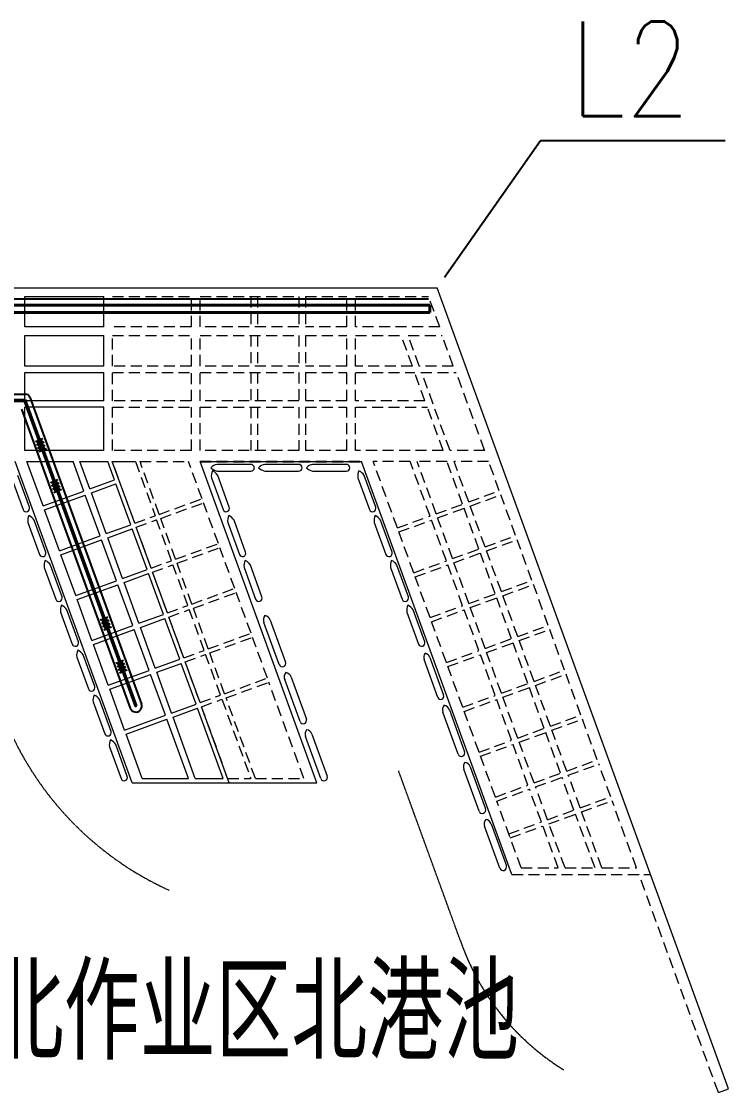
# Model space of a CAD drawing. Header units: millimetres. Extents: x 440090 to 511528, y 3875004 to 3899972.
# Drawn here: x 446695 to 449954, y 3895030 to 3899967 of the extents above; entities that cross this region are included whole.
import ezdxf

# ---------------------------------------------------------------- set-up
doc = ezdxf.new("R2010")
doc.units = ezdxf.units.MM
for name, pattern in [('CENTER2', [28.575, 19.05, -3.175, 3.175, -3.175]), ('CONTINOUS', [2000000.0, 1000000.0, 1000000.0]), ('DASHED', [19.05, 12.7, -6.35]), ('DASHED2', [0.375, 0.25, -0.125]), ('MITTE2', [1.125, 0.75, -0.125, 0.125, -0.125])]:
    doc.linetypes.add(name, pattern=pattern)
for name, color, linetype in [('0-2014成品1-陆域', 4, 'Continuous'), ('00港界标注', 1, 'Continuous'), ('00集疏运', 7, 'Continuous'), ('0_新建铁路', 5, 'Continuous'), ('FA3补充-北作业区规划', 7, 'Continuous'), ('工作层', 7, 'Continuous')]:
    doc.layers.add(name, color=color, linetype=linetype)
doc.layers.add('fa-钢厂作业区－考虑电厂', color=7, linetype='Continuous', lineweight=0)
doc.styles.add('R+HZ', font='romans1.shx', dxfattribs={"width": 0.8, "bigfont": 'hztxt.shx'})

msp = doc.modelspace()

# ---------------------------------------------------------------- linework, layer by layer
at = {"layer": '0-2014成品1-陆域', "color": 0}
for p, q in [((444618.656, 3898248.92), (446714.382, 3898249.014)), ((446733.188, 3898235.855), (447248.323, 3896820.724)), ((446694.861, 3898180.353), (447196.641, 3896801.911))]:
    msp.add_line(p, q, dxfattribs=at)
at = {"layer": '0-2014成品1-陆域'}
for p, q in [((444337.324, 3898225.011), (446711.595, 3898225.011)), ((445678.632, 3898217.511), (446706.876, 3898217.511)), ((446706.876, 3898217.511), (447219.132, 3896810.098)), ((446711.595, 3898225.011), (447225.71, 3896812.493)), ((447219.132, 3896810.098), (447225.71, 3896812.493))]:
    msp.add_line(p, q, dxfattribs=at)
at = {"layer": '0-2014成品1-陆域', "color": 8}
for p, q in [((446793.768, 3898043.125), (446779.673, 3898037.994)), ((446759, 3898030.469), (446773.095, 3898035.6)), ((446764.02, 3898015.27), (446778.115, 3898020.4)), ((446765.982, 3898024.498), (446775.379, 3898027.918)), ((446769.492, 3898000.235), (446783.587, 3898005.365)), ((446771.454, 3898009.463), (446780.851, 3898012.883)), ((446774.964, 3897985.201), (446789.059, 3897990.33)), ((446776.926, 3897994.428), (446786.323, 3897997.848)), ((446791.808, 3898033.898), (446782.411, 3898030.478)), ((446799.243, 3898028.09), (446785.147, 3898022.96)), ((446797.28, 3898018.863), (446787.883, 3898015.442)), ((446804.715, 3898013.055), (446790.619, 3898007.925)), ((446802.753, 3898003.828), (446793.356, 3898000.407)), ((446810.187, 3897998.021), (446796.092, 3897992.89)), ((446828.28, 3897841.611), (446842.375, 3897846.742)), ((446835.262, 3897835.64), (446844.659, 3897839.06)), ((446863.048, 3897854.267), (446848.953, 3897849.136)), ((446861.088, 3897845.04), (446851.691, 3897841.62)), ((446868.523, 3897839.232), (446854.427, 3897834.102)), ((446833.299, 3897826.412), (446847.395, 3897831.543)), ((446838.772, 3897811.377), (446852.867, 3897816.507)), ((446840.734, 3897820.605), (446850.131, 3897824.025)), ((446844.244, 3897796.343), (446858.339, 3897801.472)), ((446846.206, 3897805.57), (446855.603, 3897808.99)), ((446866.56, 3897830.005), (446857.163, 3897826.585)), ((446873.995, 3897824.197), (446859.899, 3897819.067)), ((446872.032, 3897814.97), (446862.636, 3897811.549)), ((446879.467, 3897809.163), (446865.372, 3897804.032)), ((447058.294, 3897208.276), (447072.389, 3897213.407)), ((447063.313, 3897193.078), (447077.409, 3897198.208)), ((447065.276, 3897202.305), (447074.673, 3897205.725)), ((447093.062, 3897220.933), (447078.967, 3897215.802)), ((447091.102, 3897211.705), (447081.705, 3897208.285)), ((447098.536, 3897205.898), (447084.441, 3897200.767)), ((447068.786, 3897178.042), (447082.881, 3897183.173)), ((447070.748, 3897187.27), (447080.145, 3897190.69)), ((447074.258, 3897163.008), (447088.353, 3897168.138)), ((447076.22, 3897172.235), (447085.617, 3897175.655)), ((447096.574, 3897196.67), (447087.177, 3897193.25)), ((447104.009, 3897190.863), (447089.913, 3897185.732)), ((447102.046, 3897181.635), (447092.649, 3897178.215)), ((447109.481, 3897175.828), (447095.385, 3897170.697)), ((447130.717, 3897009.322), (447144.812, 3897014.453)), ((447137.699, 3897003.351), (447147.096, 3897006.771)), ((447165.485, 3897021.978), (447151.39, 3897016.847)), ((447163.525, 3897012.751), (447154.128, 3897009.33)), ((447170.96, 3897006.943), (447156.864, 3897001.813)), ((447135.736, 3896994.123), (447149.832, 3896999.253)), ((447141.209, 3896979.088), (447155.304, 3896984.218)), ((447143.171, 3896988.316), (447152.568, 3896991.736)), ((447146.681, 3896964.054), (447160.776, 3896969.183)), ((447148.643, 3896973.281), (447158.04, 3896976.701)), ((447168.997, 3896997.716), (447159.6, 3896994.295)), ((447176.432, 3896991.908), (447162.336, 3896986.778)), ((447174.469, 3896982.68), (447165.073, 3896979.26)), ((447181.904, 3896976.874), (447167.809, 3896971.743))]:
    msp.add_line(p, q, dxfattribs=at)
at = {"layer": '0-2014成品1-陆域', "color": 0}
for centre, radius, start, end in [((446714.383, 3898229.014), 20, 20.002468, 90.002554), ((447222.47, 3896811.318), 27.5, 200.002468, 20.002468), ((447222.482, 3896811.318), 27.5, 200.002468, 20.002468)]:
    msp.add_arc(centre, radius, start, end, dxfattribs=at)
at = {"layer": '00港界标注', "color": 1}
for p, q in [((448645.313, 3898789.011), (449087.205, 3899418.81)), ((449087.205, 3899418.81), (449937.943, 3899418.81))]:
    msp.add_line(p, q, dxfattribs=at)
at = {"layer": '0_新建铁路', "color": 7}
msp.add_line((445440.567, 3898689.346), (448571.652, 3898689.393), dxfattribs=at)
at = {"layer": 'fa-钢厂作业区－考虑电厂'}
for p, q in [((444360.628, 3898739.011), (448610.303, 3898739.011)), ((449954.062, 3895047.063), (448610.303, 3898739.011)), ((449954.062, 3895047.063), (448610.303, 3898739.011)), ((446710.868, 3898379.012), (446710.868, 3898519.012)), ((446710.868, 3898519.012), (447074.142, 3898519.012)), ((446710.868, 3898379.012), (446710.868, 3898519.012)), ((447074.142, 3898379.012), (447074.142, 3898519.012)), ((446710.868, 3898379.012), (446710.868, 3898399.012)), ((447074.142, 3898379.012), (446710.868, 3898379.012)), ((446710.868, 3898219.012), (446710.868, 3898349.012)), ((446710.868, 3898349.012), (447074.142, 3898349.012)), ((446710.868, 3898219.012), (446710.868, 3898349.012)), ((447074.142, 3898219.012), (447074.142, 3898349.012)), ((446710.868, 3898219.012), (446710.868, 3898239.012)), ((447074.142, 3898219.012), (446710.868, 3898219.012)), ((446710.868, 3897989.012), (446710.868, 3898189.012)), ((447074.142, 3898189.012), (446710.868, 3898189.012)), ((446710.868, 3897989.012), (446710.868, 3898189.012)), ((447074.142, 3897989.012), (447074.142, 3898189.012)), ((447074.142, 3897989.012), (446710.868, 3897989.012)), ((447205.689, 3896458.168), (446666.706, 3897939.012)), ((446794.366, 3897734.457), (446719.915, 3897939.012)), ((446719.915, 3897939.012), (446932.75, 3897939.012)), ((446982.305, 3897802.861), (446932.75, 3897939.012)), ((447010.495, 3897813.122), (446964.675, 3897939.012)), ((446964.675, 3897939.012), (447092.377, 3897939.012)), ((447123.259, 3897854.164), (447092.377, 3897939.012)), ((447123.259, 3897854.164), (447092.377, 3897939.012)), ((447217.297, 3897654.272), (447113.66, 3897939.012)), ((447113.66, 3897939.012), (447220.078, 3897939.012)), ((448057.031, 3896458.168), (447518.048, 3897939.012)), ((447518.048, 3897939.012), (448262.972, 3897939.012)), ((448955.864, 3896035.306), (448262.972, 3897939.012)), ((447752.631, 3897925.619), (447596.364, 3897925.619)), ((447596.364, 3897894.785), (447752.631, 3897894.785)), ((447972.631, 3897925.619), (447816.364, 3897925.619)), ((447816.364, 3897894.785), (447972.631, 3897894.785)), ((448192.631, 3897925.619), (448036.364, 3897925.619)), ((448036.364, 3897894.785), (448192.631, 3897894.785)), ((446649.072, 3897864.277), (446702.518, 3897717.434)), ((446731.493, 3897727.98), (446678.046, 3897874.823)), ((447010.495, 3897813.122), (447123.259, 3897854.164)), ((447570.5, 3897864.277), (447623.946, 3897717.434)), ((447652.921, 3897727.98), (447599.474, 3897874.823)), ((448245.339, 3897864.277), (448298.785, 3897717.434)), ((448327.759, 3897727.98), (448274.313, 3897874.823)), ((446794.366, 3897734.457), (446982.305, 3897802.861)), ((447017.336, 3897794.328), (447130.099, 3897835.37)), ((447085.74, 3897606.39), (447017.336, 3897794.328)), ((447198.503, 3897647.432), (447130.099, 3897835.37)), ((447198.503, 3897647.432), (447130.099, 3897835.37)), ((446801.207, 3897715.663), (446989.145, 3897784.067)), ((447057.549, 3897596.129), (446989.145, 3897784.067)), ((446869.611, 3897527.725), (446801.207, 3897715.663)), ((446724.316, 3897657.544), (446777.763, 3897510.701)), ((446806.737, 3897521.247), (446753.291, 3897668.09)), ((447085.74, 3897606.39), (447198.503, 3897647.432)), ((447645.744, 3897657.544), (447699.191, 3897510.701)), ((447728.165, 3897521.247), (447674.719, 3897668.09)), ((448320.583, 3897657.544), (448374.029, 3897510.701)), ((448403.004, 3897521.247), (448349.558, 3897668.09)), ((446869.611, 3897527.725), (447057.549, 3897596.129)), ((447092.58, 3897587.596), (447205.343, 3897628.638)), ((447273.747, 3897440.7), (447205.343, 3897628.638)), ((447273.747, 3897440.7), (447205.343, 3897628.638)), ((447292.541, 3897447.54), (447224.137, 3897635.478)), ((446876.451, 3897508.931), (447064.39, 3897577.335)), ((447132.794, 3897389.397), (447064.39, 3897577.335)), ((447160.984, 3897399.657), (447092.58, 3897587.596)), ((446944.855, 3897320.993), (446876.451, 3897508.931)), ((446799.561, 3897450.812), (446853.007, 3897303.969)), ((446881.982, 3897314.515), (446828.535, 3897461.358)), ((447720.989, 3897450.812), (447774.435, 3897303.969)), ((447803.41, 3897314.515), (447749.963, 3897461.358)), ((448395.827, 3897450.812), (448449.274, 3897303.969)), ((448478.248, 3897314.515), (448424.802, 3897461.358)), ((447160.984, 3897399.657), (447273.747, 3897440.7)), ((447167.825, 3897380.863), (447280.588, 3897421.906)), ((447348.992, 3897233.967), (447280.588, 3897421.906)), ((447348.992, 3897233.967), (447280.588, 3897421.906)), ((447367.786, 3897240.808), (447299.382, 3897428.746)), ((446944.855, 3897320.993), (447132.794, 3897389.397)), ((446951.695, 3897302.199), (447139.634, 3897370.603)), ((447208.038, 3897182.664), (447139.634, 3897370.603)), ((447236.229, 3897192.925), (447167.825, 3897380.863)), ((447020.099, 3897114.26), (446951.695, 3897302.199)), ((446957.226, 3897107.783), (446903.78, 3897254.625)), ((448553.493, 3897107.783), (448500.046, 3897254.625)), ((446874.805, 3897244.08), (446928.252, 3897097.237)), ((447236.229, 3897192.925), (447348.992, 3897233.967)), ((447243.069, 3897174.131), (447355.832, 3897215.173)), ((447424.236, 3897027.235), (447355.832, 3897215.173)), ((447424.236, 3897027.235), (447355.832, 3897215.173)), ((447443.03, 3897034.075), (447374.626, 3897222.014)), ((447882.926, 3897003.187), (447812.393, 3897196.976)), ((447841.863, 3897207.681), (447912.396, 3897013.892)), ((448471.072, 3897244.08), (448524.518, 3897097.237)), ((447020.099, 3897114.26), (447208.038, 3897182.664)), ((447026.94, 3897095.466), (447214.878, 3897163.87)), ((447283.282, 3896975.932), (447214.878, 3897163.87)), ((447311.473, 3896986.192), (447243.069, 3897174.131)), ((447095.344, 3896907.528), (447026.94, 3897095.466)), ((446950.05, 3897037.347), (447003.496, 3896890.504)), ((447032.471, 3896901.05), (446979.024, 3897047.893)), ((447311.473, 3896986.192), (447424.236, 3897027.235)), ((447318.314, 3896967.399), (447431.077, 3897008.441)), ((447499.481, 3896820.502), (447431.077, 3897008.441)), ((447499.481, 3896820.502), (447431.077, 3897008.441)), ((447518.275, 3896827.343), (447449.871, 3897015.281)), ((448614.183, 3896851.773), (448550.703, 3897026.183)), ((448577.226, 3897035.818), (448640.706, 3896861.408)), ((447095.344, 3896907.528), (447283.282, 3896975.932)), ((447102.184, 3896888.734), (447290.123, 3896957.138)), ((447358.527, 3896769.199), (447290.123, 3896957.138)), ((447386.718, 3896779.46), (447318.314, 3896967.399)), ((447979.006, 3896740.197), (447908.473, 3896933.986)), ((447937.942, 3896944.691), (448008.476, 3896750.902)), ((447170.588, 3896700.795), (447102.184, 3896888.734)), ((447025.294, 3896830.615), (447078.74, 3896683.772)), ((447107.715, 3896694.318), (447054.269, 3896841.161)), ((447386.718, 3896779.46), (447499.481, 3896820.502)), ((447652.643, 3896458.168), (447525.115, 3896808.549)), ((447170.588, 3896700.795), (447358.527, 3896769.199)), ((447393.558, 3896760.666), (447506.321, 3896801.709)), ((447496.379, 3896478.168), (447393.558, 3896760.666)), ((447624.08, 3896478.168), (447506.321, 3896801.709)), ((448708.254, 3896589.722), (448637.721, 3896783.511)), ((448667.19, 3896794.216), (448737.724, 3896600.427)), ((447177.429, 3896682.002), (447365.367, 3896750.406)), ((447464.454, 3896478.168), (447365.367, 3896750.406)), ((447251.618, 3896478.168), (447177.429, 3896682.002)), ((448075.085, 3896477.207), (448004.552, 3896670.996)), ((448034.022, 3896681.702), (448104.555, 3896487.913)), ((447100.539, 3896623.883), (447153.985, 3896477.04)), ((447182.959, 3896487.585), (447129.513, 3896634.428)), ((448804.333, 3896326.732), (448733.8, 3896520.521)), ((448763.27, 3896531.227), (448833.803, 3896337.438)), ((447205.689, 3896458.168), (448057.031, 3896458.168)), ((447251.618, 3896478.168), (447464.454, 3896478.168)), ((447496.379, 3896478.168), (447624.08, 3896478.168)), ((448859.349, 3896268.237), (448929.883, 3896074.448)), ((448900.413, 3896063.743), (448829.88, 3896257.532)), ((449907.077, 3895029.962), (449954.062, 3895047.063)), ((449907.077, 3895029.962), (449954.062, 3895047.063))]:
    msp.add_line(p, q, dxfattribs=at)
at = {"layer": 'fa-钢厂作业区－考虑电厂', "linetype": 'CONTINOUS', "ltscale": 4}
for p, q in [((446710.868, 3898559.012), (446710.868, 3898699.012)), ((446710.868, 3898699.012), (447074.142, 3898699.012)), ((446710.868, 3898559.012), (446710.868, 3898699.012)), ((447074.142, 3898559.012), (447074.142, 3898699.012)), ((447074.142, 3898559.012), (447074.142, 3898699.012)), ((446710.868, 3898559.012), (446710.868, 3898579.012)), ((447074.142, 3898559.012), (446710.868, 3898559.012))]:
    msp.add_line(p, q, dxfattribs=at)
at = {"layer": 'fa-钢厂作业区－考虑电厂', "linetype": 'DASHED', "ltscale": 4}
for p, q in [((447114.142, 3898699.012), (447478.048, 3898699.012)), ((447478.048, 3898559.012), (447478.048, 3898699.012)), ((447518.048, 3898699.012), (447973.706, 3898699.012)), ((447518.048, 3898559.012), (447518.048, 3898699.012)), ((447752.519, 3898699.012), (447752.519, 3898559.012)), ((447782.519, 3898699.012), (447782.519, 3898559.012)), ((447973.706, 3898699.012), (447973.706, 3898559.012)), ((448003.706, 3898699.012), (448194.892, 3898699.012)), ((448003.706, 3898699.012), (448003.706, 3898559.012)), ((448194.893, 3898559.012), (448194.892, 3898699.012)), ((448234.892, 3898699.012), (448571.652, 3898699.013)), ((448234.893, 3898559.012), (448234.892, 3898699.012)), ((448622.608, 3898559.013), (448571.652, 3898699.013)), ((447478.048, 3898559.012), (447114.142, 3898559.012)), ((447973.706, 3898559.012), (447518.048, 3898559.012)), ((448194.893, 3898559.012), (448003.706, 3898559.012)), ((448622.608, 3898559.013), (448234.893, 3898559.012)), ((447074.142, 3898379.012), (447074.142, 3898519.012)), ((447114.142, 3898519.012), (447478.048, 3898519.012)), ((447114.142, 3898379.012), (447114.142, 3898519.012)), ((447478.048, 3898379.012), (447478.048, 3898519.012)), ((447518.048, 3898519.012), (447973.706, 3898519.012)), ((447518.048, 3898379.012), (447518.048, 3898519.012)), ((447752.519, 3898519.012), (447752.519, 3898379.012)), ((447782.519, 3898519.012), (447782.519, 3898379.012)), ((447973.706, 3898519.012), (447973.706, 3898379.012)), ((448003.706, 3898519.012), (448194.893, 3898519.012)), ((448003.706, 3898519.012), (448003.706, 3898379.012)), ((448194.893, 3898379.012), (448194.893, 3898519.012)), ((448234.893, 3898519.012), (448445.615, 3898519.012)), ((448234.893, 3898379.012), (448234.893, 3898519.012)), ((448496.571, 3898379.013), (448445.615, 3898519.012)), ((448477.54, 3898519.013), (448633.527, 3898519.013)), ((448528.496, 3898379.013), (448477.54, 3898519.013)), ((448684.483, 3898379.013), (448633.527, 3898519.013)), ((447074.142, 3898219.012), (447074.142, 3898349.012)), ((447478.048, 3898379.012), (447114.142, 3898379.012)), ((447114.142, 3898349.012), (447478.048, 3898349.012)), ((447114.142, 3898219.012), (447114.142, 3898349.012)), ((447478.048, 3898219.012), (447478.048, 3898349.012)), ((447973.706, 3898379.012), (447518.048, 3898379.012)), ((447518.048, 3898349.012), (447973.706, 3898349.012)), ((447518.048, 3898219.012), (447518.048, 3898349.012)), ((447752.519, 3898349.012), (447752.519, 3898219.012)), ((447782.519, 3898349.012), (447782.519, 3898219.012)), ((447973.706, 3898349.012), (447973.706, 3898219.012)), ((448194.893, 3898379.012), (448003.706, 3898379.012)), ((448003.706, 3898349.012), (448194.893, 3898349.012)), ((448003.706, 3898349.012), (448003.706, 3898219.012)), ((448194.893, 3898219.012), (448194.893, 3898349.012)), ((448496.571, 3898379.013), (448234.893, 3898379.012)), ((448234.893, 3898349.012), (448507.49, 3898349.013)), ((448234.893, 3898219.012), (448234.893, 3898349.012)), ((448554.806, 3898219.013), (448507.49, 3898349.013)), ((448684.483, 3898379.013), (448528.496, 3898379.013)), ((448535.776, 3898349.013), (448699.042, 3898349.013)), ((448670.445, 3897989.012), (448539.415, 3898349.013)), ((448829.095, 3897991.694), (448699.042, 3898349.013)), ((447074.142, 3897989.012), (447074.142, 3898189.012)), ((447478.048, 3898219.012), (447114.142, 3898219.012)), ((447114.142, 3898189.012), (447478.048, 3898189.012)), ((447114.142, 3897989.012), (447114.142, 3898189.012)), ((447478.048, 3897989.012), (447478.048, 3898189.012)), ((447973.706, 3898219.012), (447518.048, 3898219.012)), ((447518.048, 3898189.012), (447973.706, 3898189.012)), ((447518.048, 3897989.012), (447518.048, 3898189.012)), ((447752.519, 3898189.012), (447752.519, 3897989.012)), ((447782.519, 3898189.012), (447782.519, 3897989.012)), ((447973.706, 3898189.012), (447973.706, 3897989.012)), ((448194.893, 3898219.012), (448003.706, 3898219.012)), ((448003.706, 3898189.012), (448194.893, 3898189.012)), ((448003.706, 3898189.012), (448003.706, 3897989.012)), ((448194.893, 3897989.012), (448194.893, 3898189.012)), ((448554.806, 3898219.013), (448234.893, 3898219.012)), ((448234.893, 3898189.012), (448565.725, 3898189.013)), ((448234.893, 3897989.012), (448234.893, 3898189.012)), ((448638.519, 3897989.012), (448565.725, 3898189.013)), ((447478.048, 3897989.012), (447114.142, 3897989.012)), ((447973.706, 3897989.012), (447518.048, 3897989.012)), ((448194.893, 3897989.012), (448003.706, 3897989.012)), ((448638.519, 3897989.012), (448234.893, 3897989.012)), ((448830.071, 3897989.012), (448670.445, 3897989.012)), ((448830.071, 3897989.012), (448829.095, 3897991.694)), ((447142.052, 3897861.005), (447113.66, 3897939.012)), ((447220.078, 3897939.012), (447311.266, 3897688.474)), ((447330.06, 3897695.315), (447241.362, 3897939.012)), ((447241.362, 3897939.012), (447464.839, 3897939.012)), ((447527.395, 3897767.139), (447464.839, 3897939.012)), ((448486.449, 3897939.012), (448316.181, 3897939.012)), ((448427.653, 3897632.745), (448316.181, 3897939.012)), ((448578.004, 3897687.468), (448486.449, 3897939.012)), ((448656.718, 3897939.012), (448518.375, 3897939.012)), ((448606.195, 3897697.729), (448518.375, 3897939.012)), ((448728.355, 3897742.192), (448656.718, 3897939.012)), ((448848.27, 3897939.012), (448688.643, 3897939.012)), ((448756.545, 3897752.452), (448688.643, 3897939.012)), ((448897.499, 3897803.755), (448848.27, 3897939.012)), ((447217.297, 3897654.272), (447148.893, 3897842.211)), ((448756.545, 3897752.452), (448897.499, 3897803.755)), ((447330.06, 3897695.315), (447527.395, 3897767.139)), ((447336.9, 3897676.521), (447534.236, 3897748.345)), ((447602.64, 3897560.407), (447534.236, 3897748.345)), ((448606.195, 3897697.729), (448728.355, 3897742.192)), ((448763.386, 3897733.658), (448904.34, 3897784.961)), ((448972.744, 3897597.023), (448904.34, 3897784.961)), ((448613.035, 3897678.935), (448735.195, 3897723.398)), ((448803.599, 3897535.459), (448735.195, 3897723.398)), ((448831.79, 3897545.72), (448763.386, 3897733.658)), ((447217.297, 3897654.272), (447311.266, 3897688.474)), ((447224.137, 3897635.478), (447318.107, 3897669.681)), ((447386.511, 3897481.742), (447318.107, 3897669.681)), ((447405.304, 3897488.582), (447336.9, 3897676.521)), ((448427.653, 3897632.745), (448578.004, 3897687.468)), ((448434.493, 3897613.951), (448584.844, 3897668.674)), ((448653.248, 3897480.736), (448584.844, 3897668.674)), ((448681.439, 3897490.997), (448613.035, 3897678.935)), ((447292.541, 3897447.54), (447224.137, 3897635.478)), ((448502.897, 3897426.013), (448434.493, 3897613.951)), ((448831.79, 3897545.72), (448972.744, 3897597.023)), ((447405.304, 3897488.582), (447602.64, 3897560.407)), ((448838.63, 3897526.926), (448979.584, 3897578.229)), ((449047.988, 3897390.29), (448979.584, 3897578.229)), ((447412.145, 3897469.789), (447609.48, 3897541.613)), ((447677.884, 3897353.674), (447609.48, 3897541.613)), ((448681.439, 3897490.997), (448803.599, 3897535.459)), ((448688.279, 3897472.203), (448810.439, 3897516.665)), ((448878.844, 3897328.727), (448810.439, 3897516.665)), ((448907.034, 3897338.987), (448838.63, 3897526.926)), ((447292.541, 3897447.54), (447386.511, 3897481.742)), ((447299.382, 3897428.746), (447393.351, 3897462.948)), ((447461.755, 3897275.01), (447393.351, 3897462.948)), ((447480.549, 3897281.85), (447412.145, 3897469.789)), ((448502.897, 3897426.013), (448653.248, 3897480.736)), ((448509.738, 3897407.219), (448660.089, 3897461.942)), ((448728.493, 3897274.004), (448660.089, 3897461.942)), ((448756.683, 3897284.264), (448688.279, 3897472.203)), ((447367.786, 3897240.808), (447299.382, 3897428.746)), ((448578.142, 3897219.28), (448509.738, 3897407.219)), ((447480.549, 3897281.85), (447677.884, 3897353.674)), ((448907.034, 3897338.987), (449047.988, 3897390.29)), ((448913.875, 3897320.194), (449054.829, 3897371.497)), ((449123.233, 3897183.558), (449054.829, 3897371.497)), ((447487.389, 3897263.056), (447684.725, 3897334.88)), ((447753.129, 3897146.942), (447684.725, 3897334.88)), ((448756.683, 3897284.264), (448878.844, 3897328.727)), ((448763.524, 3897265.47), (448885.684, 3897309.933)), ((448954.088, 3897121.994), (448885.684, 3897309.933)), ((448982.279, 3897132.255), (448913.875, 3897320.194)), ((447367.786, 3897240.808), (447461.755, 3897275.01)), ((447374.626, 3897222.014), (447468.595, 3897256.216)), ((447536.999, 3897068.277), (447468.595, 3897256.216)), ((447555.793, 3897075.118), (447487.389, 3897263.056)), ((448578.142, 3897219.28), (448728.493, 3897274.004)), ((448584.982, 3897200.486), (448735.333, 3897255.21)), ((448803.737, 3897067.271), (448735.333, 3897255.21)), ((448831.928, 3897077.532), (448763.524, 3897265.47)), ((447443.03, 3897034.075), (447374.626, 3897222.014)), ((448653.386, 3897012.548), (448584.982, 3897200.486)), ((448982.279, 3897132.255), (449123.233, 3897183.558)), ((448989.119, 3897113.461), (449130.073, 3897164.764)), ((449198.477, 3896976.826), (449130.073, 3897164.764)), ((447555.793, 3897075.118), (447753.129, 3897146.942)), ((447562.634, 3897056.324), (447759.969, 3897128.148)), ((447828.373, 3896940.209), (447759.969, 3897128.148)), ((448831.928, 3897077.532), (448954.088, 3897121.994)), ((448838.768, 3897058.738), (448960.928, 3897103.201)), ((449029.332, 3896915.262), (448960.928, 3897103.201)), ((449057.523, 3896925.523), (448989.119, 3897113.461)), ((447443.03, 3897034.075), (447536.999, 3897068.277)), ((447449.871, 3897015.281), (447543.84, 3897049.483)), ((447612.244, 3896861.545), (447543.84, 3897049.483)), ((447631.038, 3896868.385), (447562.634, 3897056.324)), ((448653.386, 3897012.548), (448803.737, 3897067.271)), ((448907.172, 3896870.799), (448838.768, 3897058.738)), ((447518.275, 3896827.343), (447449.871, 3897015.281)), ((448660.227, 3896993.754), (448810.578, 3897048.477)), ((448878.982, 3896860.539), (448810.578, 3897048.477)), ((448728.631, 3896805.816), (448660.227, 3896993.754)), ((449057.523, 3896925.523), (449198.477, 3896976.826)), ((449064.364, 3896906.729), (449205.317, 3896958.032)), ((449273.721, 3896770.093), (449205.317, 3896958.032)), ((447631.038, 3896868.385), (447828.373, 3896940.209)), ((447637.878, 3896849.591), (447835.214, 3896921.416)), ((447996.542, 3896478.168), (447835.214, 3896921.416)), ((448907.172, 3896870.799), (449029.332, 3896915.262)), ((449132.768, 3896718.79), (449064.364, 3896906.729)), ((447518.275, 3896827.343), (447612.244, 3896861.545)), ((448728.631, 3896805.816), (448878.982, 3896860.539)), ((448914.013, 3896852.006), (449036.173, 3896896.468)), ((448982.417, 3896664.067), (448914.013, 3896852.006)), ((449104.577, 3896708.53), (449036.173, 3896896.468)), ((447525.115, 3896808.549), (447619.084, 3896842.751)), ((447645.364, 3896478.168), (447525.115, 3896808.549)), ((447619.084, 3896842.751), (447751.782, 3896478.168)), ((447773.065, 3896478.168), (447637.878, 3896849.591)), ((448735.471, 3896787.022), (448885.822, 3896841.745)), ((448954.226, 3896653.806), (448885.822, 3896841.745)), ((448803.875, 3896599.083), (448735.471, 3896787.022)), ((449132.768, 3896718.79), (449273.721, 3896770.093)), ((448982.417, 3896664.067), (449104.577, 3896708.53)), ((449139.608, 3896699.996), (449280.562, 3896751.299)), ((449348.966, 3896563.361), (449280.562, 3896751.299)), ((448989.257, 3896645.273), (449111.417, 3896689.736)), ((449179.821, 3896501.797), (449111.417, 3896689.736)), ((449208.012, 3896512.058), (449139.608, 3896699.996)), ((448803.875, 3896599.083), (448954.226, 3896653.806)), ((448810.716, 3896580.289), (448961.066, 3896635.013)), ((449029.47, 3896447.074), (448961.066, 3896635.013)), ((449057.661, 3896457.335), (448989.257, 3896645.273)), ((448879.12, 3896392.351), (448810.716, 3896580.289)), ((449208.012, 3896512.058), (449348.966, 3896563.361)), ((449214.852, 3896493.264), (449355.806, 3896544.567)), ((449410.725, 3896393.681), (449355.806, 3896544.567)), ((447645.364, 3896478.168), (447751.782, 3896478.168)), ((447773.065, 3896478.168), (447996.542, 3896478.168)), ((449057.661, 3896457.335), (449179.821, 3896501.797)), ((449064.502, 3896438.541), (449186.662, 3896483.003)), ((449241.58, 3896332.117), (449186.662, 3896483.003)), ((449269.771, 3896342.378), (449214.852, 3896493.264)), ((448879.12, 3896392.351), (449029.47, 3896447.074)), ((448885.96, 3896373.557), (449036.311, 3896428.28)), ((449091.229, 3896277.394), (449036.311, 3896428.28)), ((449119.42, 3896287.654), (449064.502, 3896438.541)), ((448998.154, 3896065.306), (448885.96, 3896373.557)), ((449269.771, 3896342.378), (449410.725, 3896393.681)), ((449276.611, 3896323.584), (449417.565, 3896374.887)), ((449530.243, 3896065.306), (449417.565, 3896374.887)), ((449119.42, 3896287.654), (449241.58, 3896332.117)), ((449119.42, 3896287.654), (449241.58, 3896332.117)), ((449126.26, 3896268.86), (449248.42, 3896313.323)), ((449338.691, 3896065.306), (449248.42, 3896313.323)), ((449370.616, 3896065.306), (449276.611, 3896323.584)), ((448940.878, 3896222.67), (449091.229, 3896277.394)), ((448940.878, 3896222.67), (449091.229, 3896277.394)), ((449200.348, 3896065.306), (449126.26, 3896268.86)), ((448947.719, 3896203.877), (449098.069, 3896258.6)), ((449168.422, 3896065.306), (449098.069, 3896258.6)), ((448998.154, 3896065.306), (449168.422, 3896065.306)), ((449200.348, 3896065.306), (449338.691, 3896065.306)), ((449370.616, 3896065.306), (449530.243, 3896065.306)), ((448955.864, 3896035.306), (449541.162, 3896035.306)), ((449907.077, 3895029.962), (449541.162, 3896035.306)), ((449907.077, 3895029.962), (449541.162, 3896035.306)), ((449562.854, 3896035.306), (449594.371, 3896035.306))]:
    msp.add_line(p, q, dxfattribs=at)
at = {"layer": 'fa-钢厂作业区－考虑电厂', "linetype": 'CENTER2', "ltscale": 0.1}
msp.add_line((448717.1, 3895732.892), (448433.265, 3896512.722), dxfattribs=at)
at = {"layer": 'fa-钢厂作业区－考虑电厂'}
for centre, radius, start, end in [((447607.089, 3897872.208), 54.477, 101.354229, 135.779006), ((447607.089, 3897948.196), 54.477, 224.220995, 258.64577), ((447624.358, 3897872.466), 54.477, 154.220975, 188.645749), ((447552.953, 3897846.477), 54.477, 31.354209, 65.778986), ((447752.631, 3897910.202), 15.417, 270, 90), ((447827.089, 3897872.208), 54.477, 101.354229, 135.779006), ((447827.089, 3897948.196), 54.477, 224.220995, 258.64577), ((447972.631, 3897910.202), 15.417, 270, 90), ((448047.089, 3897872.208), 54.477, 101.354229, 135.779006), ((448047.089, 3897948.196), 54.477, 224.220995, 258.64577), ((448192.631, 3897910.202), 15.417, 270, 90), ((448299.196, 3897872.466), 54.477, 154.220975, 188.645749), ((448227.792, 3897846.477), 54.477, 31.354209, 65.778986), ((446717.006, 3897722.707), 15.417, 199.99998, 19.99998), ((447638.434, 3897722.707), 15.417, 199.99998, 19.99998), ((448313.272, 3897722.707), 15.417, 199.99998, 19.99998), ((446778.174, 3897665.734), 54.477, 154.220975, 188.645749), ((446706.769, 3897639.744), 54.477, 31.354209, 65.778986), ((447699.602, 3897665.734), 54.477, 154.220975, 188.645749), ((447628.197, 3897639.744), 54.477, 31.354209, 65.778986), ((448374.441, 3897665.734), 54.477, 154.220975, 188.645749), ((448303.036, 3897639.744), 54.477, 31.354209, 65.778986), ((446792.25, 3897515.974), 15.417, 199.99998, 19.99998), ((447713.678, 3897515.974), 15.417, 199.99998, 19.99998), ((448388.517, 3897515.974), 15.417, 199.99998, 19.99998), ((446853.419, 3897459.001), 54.477, 154.220975, 188.645749), ((446782.014, 3897433.012), 54.477, 31.354209, 65.778986), ((447774.847, 3897459.001), 54.477, 154.220975, 188.645749), ((447703.442, 3897433.012), 54.477, 31.354209, 65.778986), ((448449.685, 3897459.001), 54.477, 154.220975, 188.645749), ((448378.281, 3897433.012), 54.477, 31.354209, 65.778986), ((446867.494, 3897309.242), 15.417, 199.99998, 19.99998), ((447788.922, 3897309.242), 15.417, 199.99998, 19.99998), ((448463.761, 3897309.242), 15.417, 199.99998, 19.99998), ((446928.663, 3897252.269), 54.477, 154.220975, 188.645749), ((446857.258, 3897226.28), 54.477, 31.354209, 65.778986), ((448524.93, 3897252.269), 54.477, 154.220975, 188.645749), ((448453.525, 3897226.28), 54.477, 31.354209, 65.778986), ((447841.596, 3897208.733), 31.481, 140.848382, 201.930123), ((447813.071, 3897198.744), 30.147, 17.244971, 82.160659), ((446942.739, 3897102.51), 15.417, 199.99998, 19.99998), ((448539.006, 3897102.51), 15.417, 199.99998, 19.99998), ((447003.907, 3897045.536), 54.477, 154.220975, 188.645749), ((446932.503, 3897019.547), 54.477, 31.354209, 65.778986), ((448576.986, 3897036.765), 28.332, 140.848382, 201.930123), ((448551.314, 3897027.775), 27.132, 17.244971, 82.160659), ((447897.661, 3897008.539), 15.677, 199.964594, 19.964594), ((447937.675, 3896945.743), 31.481, 140.848382, 201.930123), ((447909.151, 3896935.754), 30.147, 17.244971, 82.160659), ((447017.983, 3896895.777), 15.417, 199.99998, 19.99998), ((447079.152, 3896838.804), 54.477, 154.220975, 188.645749), ((447007.747, 3896812.815), 54.477, 31.354209, 65.778986), ((448627.445, 3896856.591), 14.109, 199.964594, 19.964594), ((448666.923, 3896795.268), 31.481, 140.848382, 201.930123), ((448638.399, 3896785.279), 30.147, 17.244971, 82.160659), ((447993.741, 3896745.55), 15.677, 199.964594, 19.964594), ((447093.228, 3896689.045), 15.417, 199.99998, 19.99998), ((447154.396, 3896632.072), 54.477, 154.220975, 188.645749), ((447082.992, 3896606.083), 54.477, 31.354209, 65.778986), ((448033.755, 3896682.754), 31.481, 140.848382, 201.930123), ((448005.23, 3896672.765), 30.147, 17.244971, 82.160659), ((448722.989, 3896595.075), 15.677, 199.964594, 19.964594), ((448763.003, 3896532.278), 31.481, 140.848382, 201.930123), ((448734.478, 3896522.289), 30.147, 17.244971, 82.160659), ((447168.472, 3896482.312), 15.417, 199.99998, 19.99998), ((448089.82, 3896482.56), 15.677, 199.964594, 19.964594), ((448819.068, 3896332.085), 15.677, 199.964594, 19.964594), ((448859.082, 3896269.289), 31.481, 140.848382, 201.930123), ((448830.558, 3896259.3), 30.147, 17.244971, 82.160659), ((448915.148, 3896069.095), 15.677, 199.964594, 19.964594)]:
    msp.add_arc(centre, radius, start, end, dxfattribs=at)
at = {"layer": 'fa-钢厂作业区－考虑电厂', "linetype": 'CENTER2', "ltscale": 0.1}
for centre, radius, start, end in [((447984.695, 3897304.52), 1473.609, 203.068696, 245.592184), ((449791.733, 3896100.556), 1135.787, 198.887356, 238.221669)]:
    msp.add_arc(centre, radius, start, end, dxfattribs=at)
at = {"layer": 'fa-钢厂作业区－考虑电厂', "linetype": 'MITTE2', "ltscale": 10}
msp.add_arc((449791.733, 3896100.556), 1135.787, 198.887356, 238.221669, dxfattribs=at)
at = {"layer": 'FA3补充-北作业区规划', "linetype": 'DASHED', "ltscale": 4}
msp.add_line((447518.048, 3897939.012), (448262.972, 3897939.012), dxfattribs=at)
at = {"layer": '工作层', "color": 7, "linetype": 'Continuous', "lineweight": 40}
for p, q in [((444881.468, 3898659.654), (448577.879, 3898659.654)), ((448577.879, 3898659.654), (448577.879, 3898625.654)), ((444881.468, 3898625.654), (448577.879, 3898625.654))]:
    msp.add_line(p, q, dxfattribs=at)

# ---------------------------------------------------------------- texts
at = {"layer": '00港界标注', "color": 1, "style": 'R+HZ', "width": 0.8}
msp.add_text('L2', height=437.15, dxfattribs=at).set_placement((449223.154, 3899530.223))
at = {"layer": '00集疏运', "color": 1, "linetype": 'DASHED2', "ltscale": 0.001, "style": 'R+HZ', "width": 0.8}
msp.add_text('北作业区北港池', height=437.15, rotation=359.995312, dxfattribs=at).set_placement((446540.278, 3895180.998))

doc.saveas('drawing.dxf')
